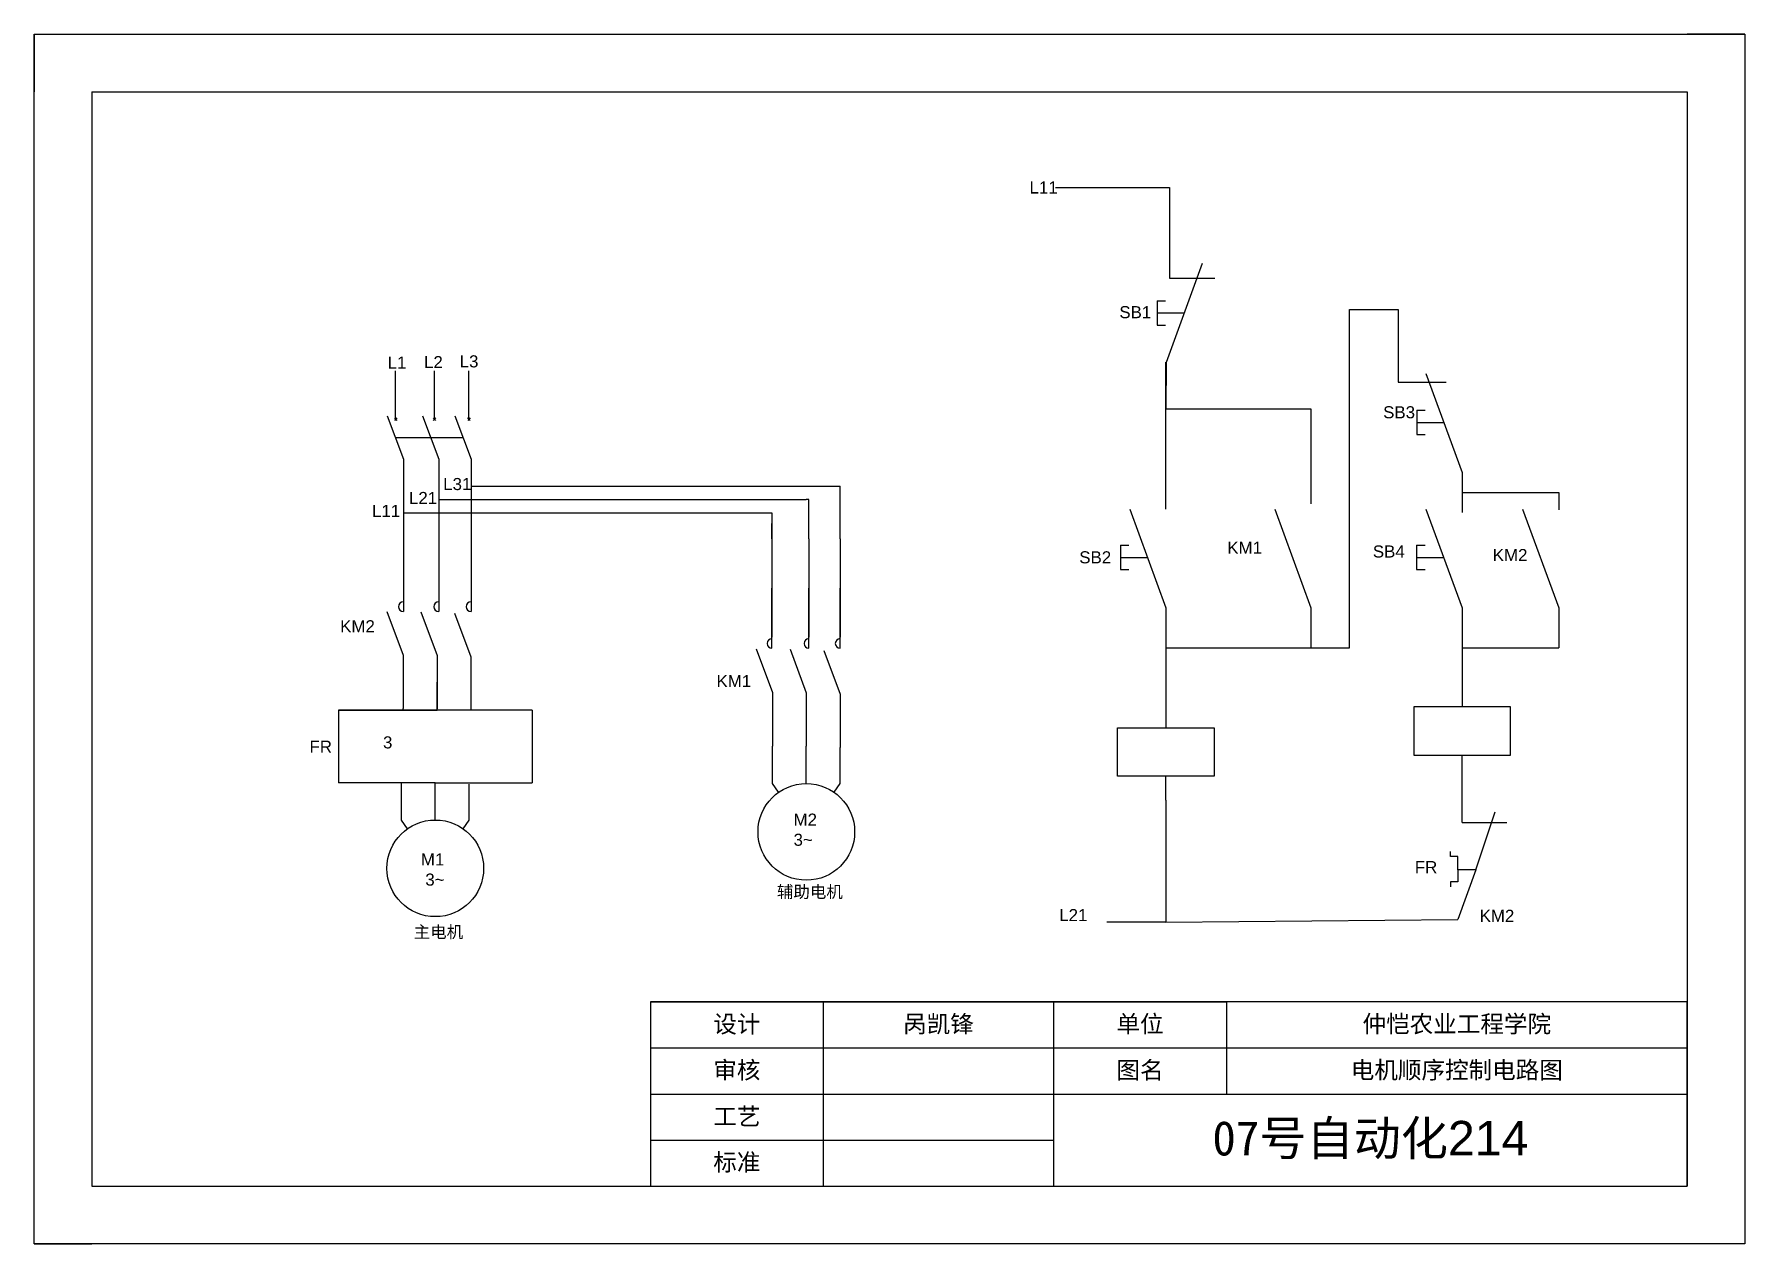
# Model space of a CAD drawing. Header units: millimetres. Extents: x 1238 to 1535, y 1281 to 1491.
import ezdxf

# ---------------------------------------------------------------- set-up
doc = ezdxf.new("R2010")
doc.units = ezdxf.units.MM
doc.linetypes.add('CENTER2', pattern=[28.575, 19.05, -3.175, 3.175, -3.175])
doc.linetypes.add('DASHEDX2', pattern=[38.1, 25.4, -12.7])
doc.layers.add('文字', color=7, linetype='Continuous')
doc.layers.add('电机', color=7, linetype='Continuous')
doc.styles.get("Standard").update_dxf_attribs({"font": 'arial.ttf'})

msp = doc.modelspace()

# ---------------------------------------------------------------- linework, layer by layer
for p, q in [((1238.26, 1490.93), (1535.26, 1490.93)), ((1238.26, 1280.93), (1238.26, 1490.93)), ((1238.26, 1490.93), (1238.26, 1490.93)), ((1238.26, 1490.93), (1248.26, 1490.93)), ((1238.26, 1490.93), (1248.26, 1490.93)), ((1238.26, 1490.93), (1238.26, 1480.93)), ((1238.26, 1490.93), (1238.26, 1480.93)), ((1238.26, 1490.93), (1238.26, 1480.93)), ((1238.26, 1490.93), (1238.26, 1480.93)), ((1238.26, 1490.93), (1238.26, 1490.93)), ((1238.26, 1490.93), (1238.26, 1480.93)), ((1238.26, 1490.93), (1238.26, 1480.93)), ((1238.26, 1490.93), (1238.26, 1480.93)), ((1535.26, 1490.93), (1525.26, 1490.93)), ((1535.26, 1490.93), (1535.26, 1280.93)), ((1238.26, 1480.93), (1238.26, 1480.93)), ((1248.26, 1480.93), (1248.26, 1290.93)), ((1248.26, 1480.93), (1525.26, 1480.93)), ((1525.26, 1480.93), (1525.26, 1290.93)), ((1525.26, 1322.93), (1345.26, 1322.93)), ((1345.26, 1322.93), (1345.26, 1290.93)), ((1345.26, 1322.93), (1345.26, 1314.93)), ((1345.26, 1322.93), (1375.26, 1322.93)), ((1345.26, 1322.93), (1375.26, 1322.93)), ((1375.26, 1322.93), (1375.26, 1290.93)), ((1375.26, 1322.93), (1415.26, 1322.93)), ((1415.26, 1322.93), (1415.26, 1290.93)), ((1415.26, 1322.93), (1445.26, 1322.93)), ((1445.26, 1322.93), (1445.26, 1306.93)), ((1525.26, 1290.93), (1525.26, 1322.93)), ((1345.26, 1314.93), (1525.26, 1314.93)), ((1345.26, 1314.93), (1345.26, 1306.93)), ((1345.26, 1306.93), (1525.26, 1306.93)), ((1345.26, 1306.93), (1345.26, 1298.93)), ((1345.26, 1306.93), (1345.26, 1298.93)), ((1345.26, 1298.93), (1415.26, 1298.93)), ((1238.26, 1280.93), (1238.26, 1290.93)), ((1248.26, 1290.93), (1525.26, 1290.93)), ((1535.26, 1280.93), (1238.26, 1280.93)), ((1238.26, 1280.93), (1248.26, 1280.93))]:
    msp.add_line(p, q)
at = {"layer": '电机'}
for p, q in [((1415.56, 1464.29), (1435.35, 1464.29)), ((1435.35, 1464.29), (1435.35, 1448.57)), ((1435.35, 1448.57), (1443.26, 1448.57)), ((1433.24, 1444.64), (1434.71, 1444.64)), ((1433.24, 1442.54), (1437.93, 1442.54)), ((1466.65, 1426.34), (1466.65, 1443.12)), ((1466.65, 1443.12), (1475.05, 1443.12)), ((1475.05, 1443.12), (1475.05, 1434.73)), ((1433.24, 1440.44), (1434.71, 1440.44)), ((1475.05, 1434.73), (1475.05, 1430.53)), ((1301.01, 1424.09), (1301.01, 1432.49)), ((1307.76, 1424.1), (1307.76, 1432.49)), ((1313.72, 1424.1), (1313.72, 1432.49)), ((1434.76, 1417.72), (1434.76, 1434)), ((1434.78, 1433.95), (1434.76, 1425.86)), ((1301.01, 1424.1), (1301.01, 1430.95)), ((1475.05, 1430.53), (1479.24, 1430.53)), ((1479.24, 1430.53), (1483.44, 1430.53)), ((1434.76, 1425.86), (1459.94, 1425.86)), ((1459.94, 1425.86), (1459.94, 1409.37)), ((1466.65, 1384.37), (1466.65, 1426.34)), ((1478.32, 1425.63), (1479.78, 1425.63)), ((1300.8, 1424.31), (1301.22, 1423.88)), ((1301.23, 1424.31), (1300.81, 1423.89)), ((1307.54, 1424.31), (1307.96, 1423.89)), ((1307.97, 1424.31), (1307.55, 1423.89)), ((1313.51, 1424.31), (1313.93, 1423.89)), ((1313.94, 1424.31), (1313.52, 1423.89)), ((1478.32, 1423.53), (1483, 1423.53)), ((1478.32, 1421.44), (1479.78, 1421.44)), ((1434.76, 1409.32), (1434.76, 1417.72)), ((1314.1, 1412.47), (1378.19, 1412.47)), ((1378.19, 1403.34), (1378.19, 1412.47)), ((1486.18, 1411.38), (1502.97, 1411.38)), ((1502.97, 1411.38), (1502.97, 1408.38)), ((1302.36, 1407.81), (1366.35, 1407.81)), ((1308.5, 1410.14), (1372.32, 1410.14)), ((1366.35, 1407.81), (1366.35, 1403.34)), ((1434.76, 1408.49), (1434.76, 1409.32)), ((1366.35, 1403.34), (1366.35, 1405.97)), ((1426.86, 1402.19), (1428.32, 1402.19)), ((1478.28, 1402.19), (1479.75, 1402.19)), ((1426.86, 1400.09), (1431.54, 1400.09)), ((1478.28, 1400.09), (1482.96, 1400.09)), ((1426.86, 1397.99), (1428.32, 1397.99)), ((1478.28, 1397.99), (1479.75, 1397.99)), ((1366.35, 1384.31), (1366.35, 1394.78)), ((1372.76, 1384.31), (1372.76, 1394.78)), ((1378.19, 1384.31), (1378.19, 1394.78)), ((1434.76, 1384.37), (1466.65, 1384.37)), ((1434.76, 1384.37), (1434.76, 1370.49)), ((1459.94, 1384.37), (1466.65, 1384.37)), ((1486.18, 1384.37), (1502.97, 1384.37)), ((1486.18, 1384.37), (1486.18, 1374.15)), ((1308.21, 1373.56), (1308.21, 1378.44)), ((1324.69, 1373.56), (1291.11, 1373.56)), ((1291.11, 1373.56), (1299.51, 1373.56)), ((1291.11, 1373.56), (1291.11, 1360.97)), ((1291.11, 1373.56), (1302.35, 1373.56)), ((1291.11, 1373.56), (1308.21, 1373.56)), ((1302.35, 1373.56), (1302.34, 1373.84)), ((1302.34, 1373.84), (1302.34, 1373.84)), ((1324.69, 1373.56), (1324.69, 1360.97)), ((1486.18, 1374.15), (1477.79, 1374.15)), ((1477.79, 1374.15), (1477.79, 1365.76)), ((1494.58, 1374.15), (1486.18, 1374.15)), ((1494.58, 1365.76), (1494.58, 1374.15)), ((1426.37, 1362.1), (1426.37, 1370.49)), ((1426.37, 1370.49), (1434.76, 1370.49)), ((1434.76, 1370.49), (1443.15, 1370.49)), ((1443.15, 1370.49), (1443.15, 1362.1)), ((1366.44, 1367.35), (1366.44, 1367.3)), ((1366.44, 1367.3), (1366.44, 1367.3)), ((1366.44, 1367.3), (1366.44, 1367.3)), ((1477.79, 1365.76), (1494.58, 1365.76)), ((1486.18, 1354.09), (1486.18, 1365.76)), ((1307.9, 1360.97), (1291.11, 1360.97)), ((1307.9, 1360.97), (1324.69, 1360.97)), ((1443.15, 1362.1), (1426.37, 1362.1)), ((1434.76, 1357.97), (1434.76, 1362.1)), ((1488.56, 1345.84), (1491.94, 1355.92)), ((1486.18, 1354.09), (1493.97, 1354.09)), ((1484.16, 1348.19), (1484.16, 1349.02)), ((1485.42, 1348.19), (1484.16, 1348.19)), ((1485.42, 1346.05), (1485.42, 1348.19)), ((1485.42, 1345.84), (1485.42, 1346.05)), ((1488.56, 1345.84), (1485.42, 1345.84)), ((1485.42, 1345.84), (1485.42, 1343.74)), ((1485.42, 1343.74), (1484.16, 1343.74)), ((1484.16, 1343.74), (1484.16, 1342.9)), ((1434.76, 1336.79), (1424.49, 1336.79))]:
    msp.add_line(p, q, dxfattribs=at)
at = {"layer": '电机', "linetype": 'DASHEDX2', "ltscale": 2}
for p, q in [((1433.24, 1442.54), (1437.93, 1442.54)), ((1478.32, 1423.53), (1483, 1423.53)), ((1426.86, 1400.09), (1431.54, 1400.09)), ((1478.28, 1400.09), (1482.96, 1400.09))]:
    msp.add_line(p, q, dxfattribs=at)
at = {"layer": '电机', "linetype": 'CENTER2'}
msp.add_line((1300.95, 1420.9), (1312.69, 1420.9), dxfattribs=at)
at = {"layer": '电机'}
for points in [[(1441.07, 1451.13), (1434.78, 1433.95)], [(1433.24, 1444.64), (1433.24, 1440.44)], [(1479.89, 1432.03), (1486.18, 1414.85)], [(1478.32, 1425.63), (1478.32, 1421.44)], [(1299.53, 1424.68), (1302.37, 1417.12)], [(1305.67, 1424.68), (1308.5, 1417.12)], [(1311.27, 1424.68), (1314.1, 1417.12)], [(1302.37, 1417.12), (1302.37, 1407.82)], [(1308.5, 1417.12), (1308.5, 1407.82)], [(1314.1, 1417.12), (1314.1, 1407.82)], [(1486.18, 1414.85), (1486.18, 1407.91)], [(1302.36, 1407.81), (1302.36, 1390.7)], [(1308.49, 1407.81), (1308.49, 1390.7)], [(1314.11, 1407.81), (1314.11, 1390.7)], [(1372.76, 1403.34), (1372.76, 1410.14), (1372.32, 1410.14)], [(1428.47, 1408.49), (1434.76, 1391.31)], [(1453.64, 1408.49), (1459.94, 1391.31)], [(1479.89, 1408.49), (1486.18, 1391.31)], [(1496.67, 1408.49), (1502.97, 1391.31)], [(1366.35, 1403.34), (1366.35, 1386.22)], [(1372.76, 1403.34), (1372.76, 1386.22)], [(1378.19, 1403.34), (1378.19, 1386.22)], [(1426.86, 1402.19), (1426.86, 1397.99)], [(1478.28, 1402.19), (1478.28, 1397.99)], [(1299.51, 1390.7), (1302.34, 1383.14)], [(1305.38, 1390.64), (1308.21, 1383.09)], [(1311.26, 1390.41), (1314.09, 1382.85)], [(1434.76, 1391.31), (1434.76, 1384.37)], [(1459.94, 1391.31), (1459.94, 1384.37)], [(1486.18, 1391.31), (1486.18, 1384.37)], [(1502.97, 1391.31), (1502.97, 1384.37)], [(1363.61, 1384.21), (1366.44, 1376.65)], [(1369.49, 1384.15), (1372.32, 1376.59)], [(1302.34, 1383.14), (1302.34, 1373.84)], [(1308.21, 1383.09), (1308.21, 1373.79)], [(1314.09, 1382.86), (1314.09, 1373.56)], [(1375.36, 1383.92), (1378.19, 1376.36)], [(1366.44, 1376.65), (1366.44, 1367.35)], [(1372.32, 1376.59), (1372.32, 1367.3)], [(1378.19, 1376.36), (1378.19, 1367.07)], [(1366.44, 1360.83), (1366.44, 1367.3)], [(1372.32, 1360.83), (1372.32, 1367.3)], [(1378.19, 1360.83), (1378.19, 1367.07)], [(1302.02, 1354.5), (1302.02, 1360.97)], [(1307.9, 1354.5), (1307.9, 1360.97)], [(1313.77, 1354.5), (1313.77, 1360.74)], [(1367.5, 1359.31), (1366.44, 1360.83)], [(1377.13, 1359.31), (1378.19, 1360.83)], [(1434.76, 1357.97), (1434.76, 1336.79), (1485.41, 1337.25)], [(1303.09, 1352.99), (1302.02, 1354.5)], [(1312.71, 1352.99), (1313.77, 1354.5)], [(1488.56, 1345.84), (1485.41, 1337.25)]]:
    msp.add_lwpolyline(points, dxfattribs=at)
for centre in [(1372.32, 1352.44), (1307.9, 1346.11)]:
    msp.add_circle(centre, 8.39, dxfattribs=at)
for centre in [(1302.36, 1391.54), (1308.49, 1391.54), (1314.11, 1391.54), (1366.35, 1385.15), (1372.76, 1385.15), (1378.19, 1385.15)]:
    msp.add_arc(centre, 0.839, 90, 270, dxfattribs=at)

# ---------------------------------------------------------------- texts
at = {"layer": '文字', "attachment_point": 5}
for s, width, insert, char_height in [('{\\fSimSun|b0|i0|c134|p2;设计}', 30, (1360.26, 1318.91), 3), ('{\\fSimSun|b0|i0|c134|p2;呙凯锋}', 40, (1395.26, 1318.93), 3), ('{\\fSimSun|b0|i0|c134|p2;单位}', 30, (1430.26, 1318.93), 3), ('{\\fSimSun|b0|i0|c134|p2;仲恺农业工程学院}', 80, (1485.26, 1318.93), 3), ('{\\fSimSun|b0|i0|c134|p2;审核}', 30, (1360.26, 1310.93), 3), ('{\\fSimSun|b0|i0|c134|p2;图名}', 30, (1430.26, 1310.93), 3), ('{\\fSimSun|b0|i0|c134|p2;电机顺序控制电路图}', 80, (1485.26, 1310.93), 3), ('{\\fSimSun|b0|i0|c134|p2;工艺}', 30, (1360.26, 1302.93), 3), ('{\\fSimSun|b0|i0|c134|p2;07号自动化}214 ', 110, (1470.26, 1298.93), 6), ('{\\fSimSun|b0|i0|c134|p2;标准}', 30, (1360.26, 1294.93), 3)]:
    msp.add_mtext_dynamic_manual_height_columns(s, width=width, gutter_width=15, heights=[0], dxfattribs=dict(at, insert=insert, char_height=char_height))
at = {"layer": '电机'}
for s, width, heights, insert, char_height, attachment_point in [('^IL11', 143.5624, [0], (1402.68, 1465.37), 2.098, 1), ('SB1', 118.0263, [0], (1426.67, 1443.72), 2.098, 1), ('SB3', 69.6973, [0], (1472.47, 1426.34), 2.098, 1), ('KM1', 108.0897, [0], (1445.41, 1402.82), 2.098, 1), ('SB4', 90.4982, [0], (1470.68, 1402.17), 2.098, 1), ('SB2', 100.8107, [0], (1419.71, 1401.16), 2.098, 1), ('KM2', 99.1285, [0], (1491.5, 1401.55), 2.098, 1), ('KM2', 93.275, [0], (1291.38, 1389.19), 2.098, 1), ('KM1', 83.1364, [0], (1356.73, 1379.67), 2.098, 1), ('FR', 77.9176, [0], (1286.06, 1368.28), 2.098, 1), ('3', 130, [0], (1298.82, 1369.03), 2.1, 1), ('M2\\P3~', 57.3462, [0], (1370.1, 1355.62), 2.098, 1), ('M1\\P 3~', 57.3462, [0], (1307.43, 1345.89), 2.098, 5), ('FR', 86.8578, [6.71], (1479.92, 1346.32), 2.098, 5), ('{\\fSimSun|b0|i0|c134|p2;辅助电机}', 254.146, [0], (1367.21, 1343.09), 2.0982, 1), ('L21', 102.2991, [0], (1416.23, 1339.04), 2.098, 1), ('KM2', 77.3099, [0], (1489.22, 1338.92), 2.098, 1), ('{\\fSimSun|b0|i0|c134|p2;主电机}', 322.509, [0], (1308.44, 1334.95), 2.0982, 5)]:
    msp.add_mtext_dynamic_manual_height_columns(s, width=width, gutter_width=12.5, heights=heights, dxfattribs=dict(at, insert=insert, char_height=char_height, attachment_point=attachment_point))
at = {"layer": '电机', "linetype": 'CENTER2', "char_height": 2.098, "attachment_point": 1}
for s, width, insert in [('L1', 39.4831, (1299.61, 1434.96)), ('L2', 59.3308, (1305.94, 1435.05)), ('L3', 65.0991, (1312.13, 1435.18)), ('L31', 57.6182, (1309.27, 1413.88)), ('L21', 58.3666, (1303.33, 1411.46)), ('L11', 33.294, (1296.92, 1409.22))]:
    msp.add_mtext_dynamic_manual_height_columns(s, width=width, gutter_width=12.5, heights=[0], dxfattribs=dict(at, insert=insert))

doc.saveas('drawing.dxf')
